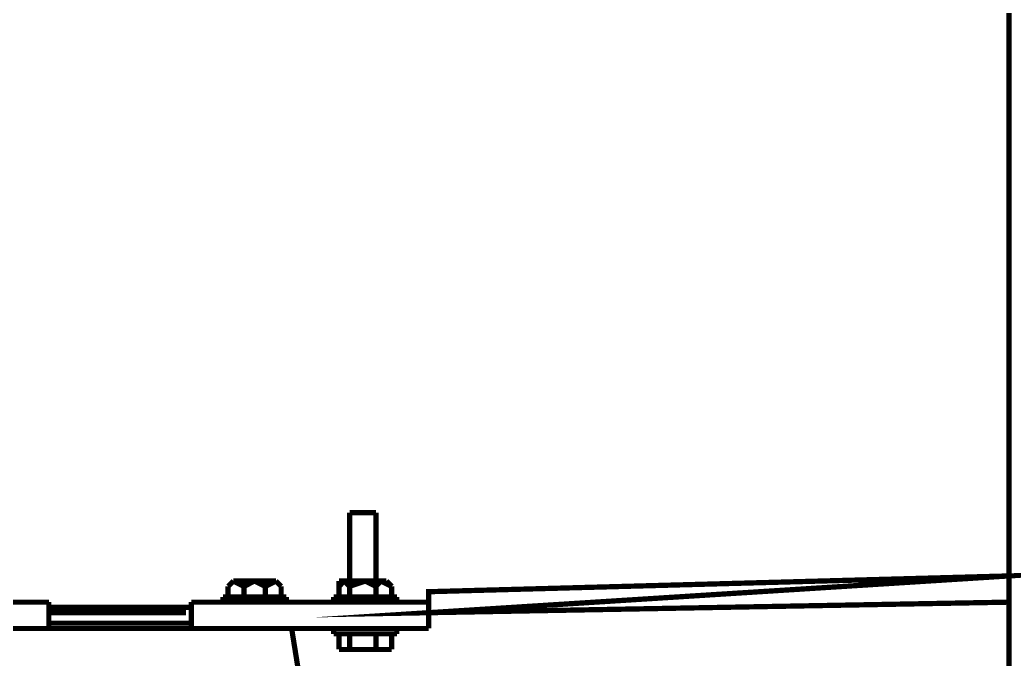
# Model space of a CAD drawing. Header units: metres. Extents: x -593 to 248, y 430 to 1024.
# Drawn here: x -259.91 to -251.92, y 600.28 to 605.42 of the extents above; entities that cross this region are included whole.
import ezdxf

# ---------------------------------------------------------------- set-up
doc = ezdxf.new("R2010")
doc.units = ezdxf.units.M
doc.header["$MEASUREMENT"] = 0
doc.layers.add('C00-00-00-BLACK', color=7, linetype='Continuous')
doc.layers.add('CFF-00-00', color=1, linetype='Continuous')

msp = doc.modelspace()

# ---------------------------------------------------------------- linework, layer by layer
at = {"layer": 'C00-00-00-BLACK', "const_width": 0.0423}
for points in [[(-251.9585, 592.3407), (-251.9585, 611.9217)], [(-257.2614, 600.9037), (-257.2614, 601.4537)], [(-257.2614, 601.4537), (-257.0491, 601.4537)], [(-257.0491, 600.9037), (-257.0491, 601.4537)], [(-258.1956, 600.9037), (-258.2383, 600.8607)], [(-258.2383, 600.8607), (-258.1956, 600.9037)], [(-258.1102, 600.8607), (-258.1956, 600.9037)], [(-258.1956, 600.9037), (-257.8537, 600.9037)], [(-258.0262, 600.9037), (-258.1102, 600.8607)], [(-257.9395, 600.8607), (-258.0262, 600.9037)], [(-257.8537, 600.9037), (-257.9395, 600.8607)], [(-257.8111, 600.8607), (-257.8537, 600.9037)], [(-257.8537, 600.9037), (-257.8111, 600.8607)], [(-257.3468, 600.8607), (-257.3468, 600.9037)], [(-257.3041, 600.9037), (-257.3468, 600.8607)], [(-257.3468, 600.9037), (-256.9651, 600.9037)], [(-257.2614, 600.8607), (-257.3041, 600.9037)], [(-257.1344, 600.9037), (-257.2614, 600.8607)], [(-257.0491, 600.8607), (-257.1344, 600.9037)], [(-257.0078, 600.9037), (-257.0491, 600.8607)], [(-256.9224, 600.8607), (-257.0078, 600.9037)], [(-256.9651, 600.9037), (-256.9224, 600.8607)], [(-258.2383, 600.7757), (-258.2383, 600.8607)], [(-258.1102, 600.7757), (-258.1102, 600.8607)], [(-257.9395, 600.7757), (-257.9395, 600.8607)], [(-257.8111, 600.7757), (-257.8111, 600.8607)], [(-257.3468, 600.8607), (-257.3468, 600.7757)], [(-257.2614, 600.7757), (-257.2614, 600.8607)], [(-257.0491, 600.7757), (-257.0491, 600.8607)], [(-256.9224, 600.8607), (-256.9224, 600.7757)], [(-258.2795, 600.7757), (-257.7698, 600.7757)], [(-258.2795, 600.7337), (-258.2795, 600.7757)], [(-257.7698, 600.7337), (-257.7698, 600.7757)], [(-257.3881, 600.7337), (-257.3881, 600.7757)], [(-257.3881, 600.7757), (-256.8811, 600.7757)], [(-257.3468, 600.7757), (-257.3041, 600.7757)], [(-257.3468, 600.7757), (-257.3041, 600.7757)], [(-256.9651, 600.7757), (-257.3468, 600.7757)], [(-257.3041, 600.7757), (-257.2614, 600.7757)], [(-257.2614, 600.7757), (-257.1344, 600.7757)], [(-257.1344, 600.7757), (-257.0491, 600.7757)], [(-257.0491, 600.7757), (-257.0078, 600.7757)], [(-257.0078, 600.7757), (-256.9224, 600.7757)], [(-256.9224, 600.7757), (-256.9651, 600.7757)], [(-256.8811, 600.7337), (-256.8811, 600.7757)], [(-261.5868, 600.7337), (-259.6797, 600.7337)], [(-259.6797, 600.5217), (-259.6797, 600.7337)], [(-258.5346, 600.6917), (-259.6797, 600.6917)], [(-256.6261, 600.7337), (-258.5346, 600.7337)], [(-258.5346, 600.7337), (-258.5346, 600.5217)], [(-256.6261, 600.5217), (-256.6261, 600.7337)], [(-258.5759, 600.6487), (-259.6797, 600.6487)], [(-261.5868, 600.5217), (-256.6261, 600.5217)], [(-258.5346, 600.5647), (-259.6797, 600.5647)], [(-257.3468, 598.1457), (-257.7271, 600.5217)], [(-257.3881, 600.5217), (-257.3881, 600.4787)], [(-256.8811, 600.5217), (-256.8811, 600.4787)], [(-256.8811, 600.4787), (-257.3881, 600.4787)], [(-257.3468, 600.4787), (-257.3468, 600.3527)], [(-257.2614, 600.4787), (-257.2614, 600.3527)], [(-257.0491, 600.4787), (-257.0491, 600.3527)], [(-256.9224, 600.4787), (-256.9224, 600.3527)], [(-257.3468, 600.3527), (-257.3041, 600.3527)], [(-257.3468, 600.3527), (-257.3041, 600.3527)], [(-256.9651, 600.3527), (-257.3468, 600.3527)], [(-257.3041, 600.3527), (-257.2614, 600.3527)], [(-257.2614, 600.3527), (-257.1344, 600.3527)], [(-257.1344, 600.3527), (-257.0491, 600.3527)], [(-257.0491, 600.3527), (-257.0078, 600.3527)], [(-257.0078, 600.3527), (-256.9224, 600.3527)], [(-256.9224, 600.3527), (-256.9651, 600.3527)]]:
    msp.add_lwpolyline(points, dxfattribs=at)
at = {"layer": 'CFF-00-00', "const_width": 0.0423}
for points in [[(-256.6261, 600.6487), (-251.9585, 600.9447), (-251.9585, 600.7337), (-256.6261, 600.6487)], [(-256.6261, 600.8177), (-256.6261, 600.6487), (-251.9585, 600.9447), (-256.6261, 600.8177)]]:
    msp.add_lwpolyline(points, close=True, dxfattribs=at)
at = {"layer": 'CFF-00-00'}
for points in [[(-256.6261, 600.8177), (-256.6261, 600.6487), (-251.9585, 600.9447), (-256.6261, 600.8177)], [(-256.6261, 600.6487), (-251.9585, 600.9447), (-251.9585, 600.7337), (-256.6261, 600.6487)]]:
    msp.add_lwpolyline(points, close=True, dxfattribs=at)

doc.saveas('drawing.dxf')
